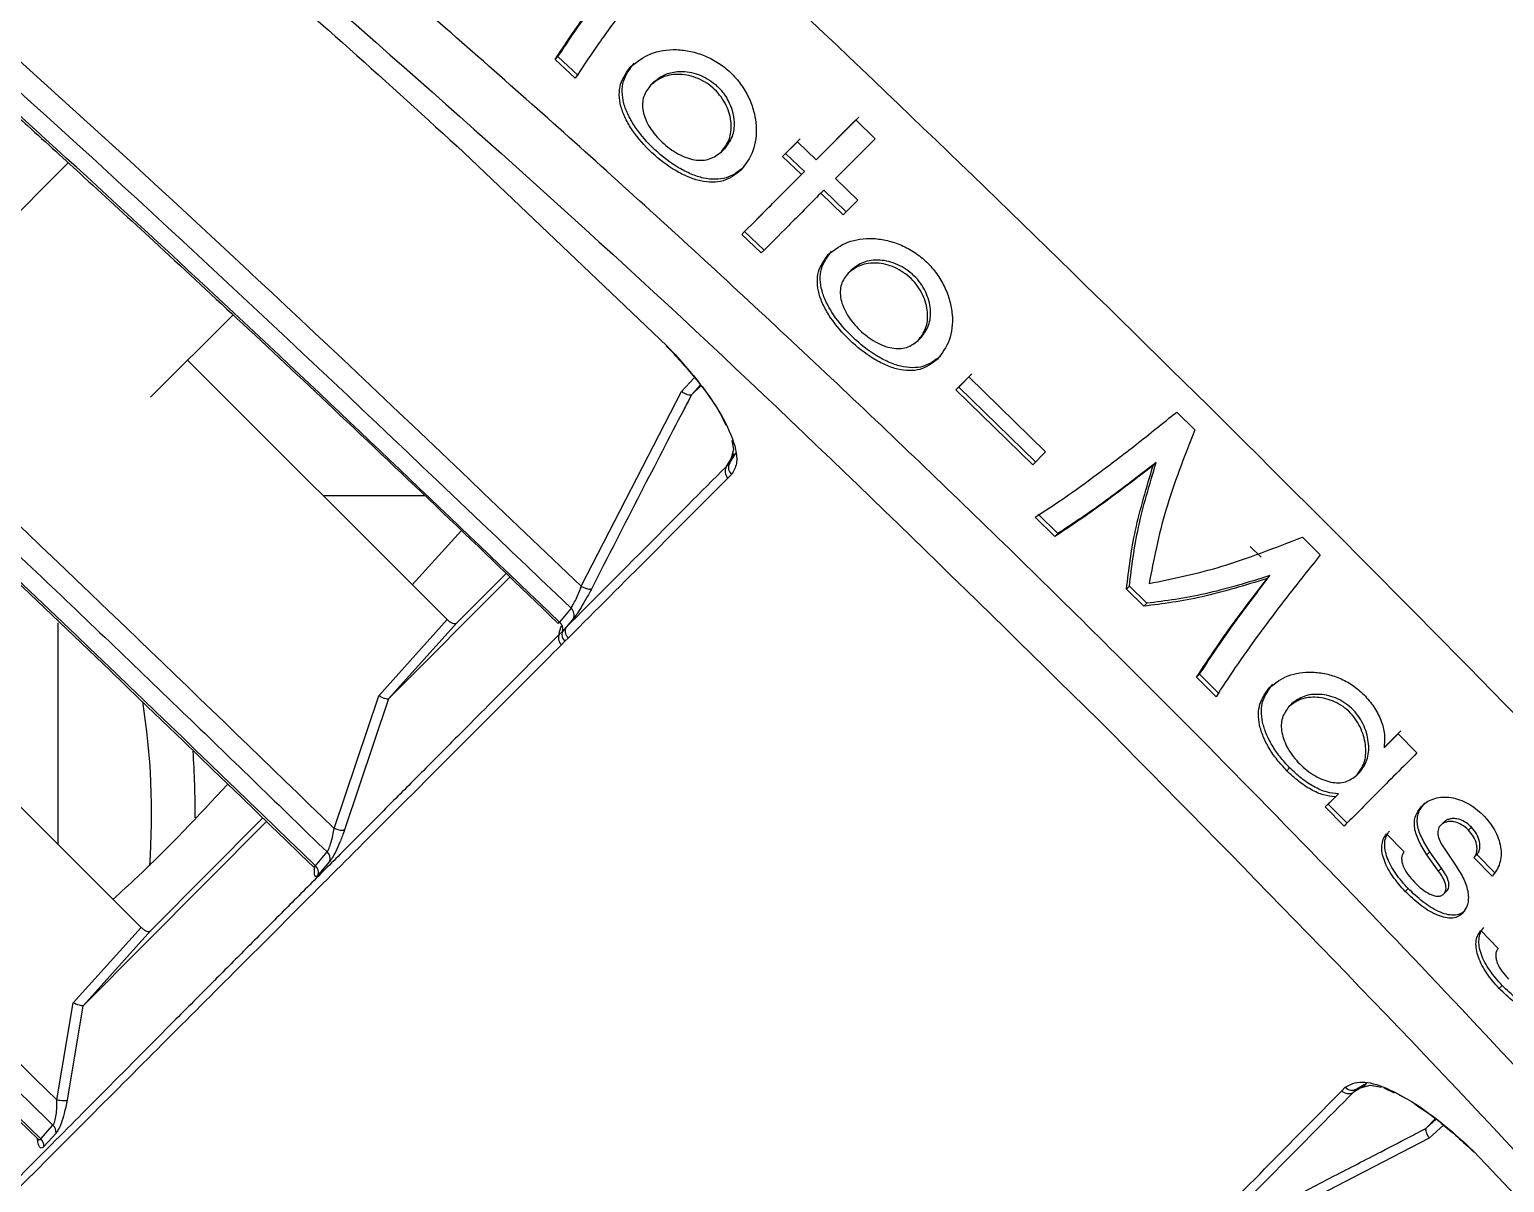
# Model space of a CAD drawing. Extents: x 525 to 613, y 487 to 635.
# Drawn here: x 595.825 to 598.949, y 577.407 to 579.849 of the extents above; entities that cross this region are included whole.
import ezdxf

# ---------------------------------------------------------------- set-up
doc = ezdxf.new("R2010")
doc.units = 0
doc.header["$MEASUREMENT"] = 0
doc.layers.add('1', color=4, linetype='Continuous')
doc.layers.add('STD TEST', color=3, linetype='Continuous')

# ---------------------------------------------------------------- blocks, each defined once
blk = doc.blocks.new('2023 VANGUARD')
at = {"layer": '1', "color": 3, "linetype": 'Continuous', "lineweight": 25}
for p, q in [((27.978, -12.9059), (27.9842, -12.8997)), ((28.027, -12.9394), (27.9842, -12.8997)), ((28.0208, -12.9456), (27.978, -12.9059)), ((28.1811, -12.9596), (28.1873, -12.9534)), ((28.5309, -13.1183), (28.6151, -13.0338)), ((28.5371, -13.1121), (28.6213, -13.0276)), ((28.6151, -13.0338), (28.6559, -13.0737)), ((28.4601, -13.1114), (28.4913, -13.0801)), ((28.4663, -13.1052), (28.4975, -13.0739)), ((28.4913, -13.0801), (28.5309, -13.1183)), ((28.6559, -13.0737), (28.5719, -13.1579)), ((27.7705, -13.0894), (28.2145, -13.5122)), ((28.3304, -13.1011), (28.3366, -13.0949)), ((28.4601, -13.1114), (28.4663, -13.1052)), ((28.4998, -13.1495), (28.4601, -13.1114)), ((28.506, -13.1433), (28.4663, -13.1052)), ((28.5309, -13.1183), (28.5371, -13.1121)), ((26.7334, -13.3392), (26.947, -13.1244)), ((28.4998, -13.1495), (28.506, -13.1433)), ((28.5719, -13.1579), (28.6195, -13.2039)), ((28.5408, -13.189), (28.5471, -13.1828)), ((28.5885, -13.235), (28.5408, -13.189)), ((28.5947, -13.2287), (28.5471, -13.1828)), ((28.6195, -13.2039), (28.5885, -13.235)), ((28.3734, -13.2764), (28.3796, -13.2702)), ((28.4148, -13.3156), (28.3734, -13.2764)), ((28.421, -13.3094), (28.3796, -13.2702)), ((28.5991, -13.3581), (28.6053, -13.3519)), ((27.2961, -13.4464), (27.1213, -13.6212)), ((28.7471, -13.5009), (28.7533, -13.4947)), ((28.2135, -13.5123), (28.2232, -13.5219)), ((28.2145, -13.5122), (28.2243, -13.5219)), ((28.747, -13.501), (28.7471, -13.5009)), ((27.1995, -13.543), (27.7494, -14.0922)), ((28.2731, -13.5793), (28.2462, -13.6093)), ((28.827, -13.6057), (28.8546, -13.578)), ((28.8332, -13.5995), (28.8608, -13.5718)), ((28.8546, -13.578), (29.0171, -13.7369)), ((28.0336, -14.0217), (28.2462, -13.6093)), ((28.267, -13.6161), (28.2862, -13.5948)), ((28.2872, -13.596), (28.267, -13.6161)), ((28.827, -13.6057), (28.8332, -13.5995)), ((28.9896, -13.7645), (28.827, -13.6057)), ((28.9958, -13.7583), (28.8332, -13.5995)), ((29.2946, -13.6527), (29.3328, -13.6905)), ((28.3526, -13.7127), (28.3557, -13.732)), ((28.3409, -13.7678), (28.3571, -13.7408)), ((28.3557, -13.732), (28.3481, -13.7604)), ((28.3481, -13.7604), (28.3608, -13.7393)), ((29.0171, -13.7369), (28.9896, -13.7645)), ((28.3481, -13.7604), (28.3409, -13.7678)), ((29.2449, -13.7656), (29.2512, -13.7594)), ((28.3517, -13.7847), (28.3444, -13.792)), ((27.4862, -13.8293), (27.7022, -13.8293)), ((29.0428, -13.91), (29.0012, -13.8691)), ((29.0366, -13.9162), (28.995, -13.8753)), ((27.7797, -13.9034), (27.6753, -14.0182)), ((29.0366, -13.9162), (29.0428, -13.91)), ((29.5608, -13.9173), (29.5988, -13.9552)), ((29.45, -13.937), (29.4735, -13.9599)), ((27.7698, -14.0993), (27.8743, -13.9942)), ((27.8825, -14.0021), (27.6256, -14.26)), ((29.1883, -14.0275), (29.1945, -14.0213)), ((29.2312, -14.0577), (29.1945, -14.0213)), ((29.486, -14.0052), (29.4922, -13.999)), ((29.225, -14.0639), (29.1883, -14.0275)), ((28.0119, -14.068), (27.9876, -14.0973)), ((29.225, -14.0639), (29.2312, -14.0577)), ((26.926, -14.5692), (26.926, -14.0993)), ((27.7494, -14.0922), (27.6046, -14.2535)), ((27.6256, -14.26), (27.7698, -14.0993)), ((27.9935, -14.1173), (27.9872, -14.123)), ((28.0018, -14.1082), (27.9935, -14.1173)), ((28.0171, -14.09), (28.0018, -14.1082)), ((27.9987, -14.1381), (27.9916, -14.1456)), ((28.0062, -14.1309), (27.9987, -14.1381)), ((26.5494, -14.1931), (27.1012, -14.7441)), ((29.3369, -14.2143), (29.3431, -14.2081)), ((29.3843, -14.2493), (29.3431, -14.2081)), ((29.378, -14.2556), (29.3369, -14.2143)), ((27.5101, -14.5344), (27.6046, -14.2535)), ((27.6256, -14.26), (27.5323, -14.5373)), ((29.5387, -14.2701), (29.5325, -14.2764)), ((29.7337, -14.364), (29.7634, -14.3341)), ((29.7399, -14.3577), (29.7696, -14.3279)), ((29.7634, -14.3341), (29.8035, -14.3746)), ((29.7337, -14.364), (29.7399, -14.3577)), ((29.5276, -14.4122), (29.5338, -14.406)), ((29.6762, -14.4216), (29.6824, -14.4154)), ((29.6762, -14.4217), (29.6762, -14.4216)), ((29.6153, -14.4828), (29.637, -14.461)), ((29.6308, -14.4673), (29.637, -14.461)), ((29.6091, -14.489), (29.6308, -14.4673)), ((29.6091, -14.489), (29.6153, -14.4828)), ((29.6491, -14.5296), (29.6091, -14.489)), ((29.6553, -14.5234), (29.6153, -14.4828)), ((27.3664, -14.5204), (26.9792, -14.9095)), ((27.1217, -14.7511), (27.3586, -14.5129)), ((29.8533, -14.5281), (29.8595, -14.5219)), ((29.739, -14.5463), (29.7762, -14.5842)), ((29.9127, -14.5381), (29.9189, -14.5319)), ((27.4705, -14.6137), (27.4952, -14.5844)), ((29.8247, -14.5902), (29.8309, -14.584)), ((29.8555, -14.6187), (29.8309, -14.584)), ((29.8608, -14.5763), (29.8866, -14.6145)), ((27.5013, -14.6037), (27.4766, -14.6329)), ((29.8493, -14.625), (29.8247, -14.5902)), ((29.8493, -14.625), (29.8555, -14.6187)), ((29.9241, -14.5963), (29.9303, -14.5901)), ((29.9626, -14.6356), (29.9241, -14.5963)), ((29.9688, -14.6294), (29.9303, -14.5901)), ((29.7786, -14.6681), (29.7848, -14.6619)), ((29.86, -14.6736), (29.8663, -14.6674)), ((29.86, -14.6736), (29.86, -14.6736)), ((27.1012, -14.7441), (26.9574, -14.9039)), ((26.9792, -14.9095), (27.1217, -14.7511)), ((29.9387, -14.7507), (29.9756, -14.7888)), ((29.9774, -14.8734), (29.9836, -14.8671)), ((26.9227, -15.1093), (26.9574, -14.9039)), ((26.9783, -14.9101), (26.9446, -15.1101)), ((26.9792, -14.9095), (26.9783, -14.9101)), ((29.6443, -15.0901), (29.6516, -15.0828)), ((29.6958, -15.0773), (29.6685, -15.0937)), ((29.6758, -15.0863), (29.6685, -15.0937)), ((29.6758, -15.0863), (29.6964, -15.074)), ((29.6758, -15.0863), (29.7042, -15.0786)), ((29.7042, -15.0786), (29.7284, -15.0823)), ((29.7335, -15.0837), (29.7555, -15.0944)), ((29.8227, -15.1697), (29.843, -15.1493)), ((29.8444, -15.1503), (29.8227, -15.1697)), ((26.8888, -15.1922), (26.9147, -15.1634)), ((26.9212, -15.1798), (26.8953, -15.2086)), ((29.8607, -15.1627), (29.8296, -15.1906)), ((29.8296, -15.1906), (29.4172, -15.4035)), ((29.9128, -15.2092), (29.9236, -15.2201)), ((29.9129, -15.2083), (29.9237, -15.2191)), ((29.9237, -15.2191), (30.347, -15.6624))]:
    blk.add_line(p, q, dxfattribs=at)
at = {"layer": '1', "color": 3, "linetype": 'Continuous', "lineweight": 25, "flags": 128}
blk.add_lwpolyline([(27.7705, -13.0894), (27.77, -13.0898), (27.7698, -13.0899), (27.7699, -13.0897), (27.7701, -13.0894)], dxfattribs=at)
at = {"layer": '1', "color": 3, "linetype": 'Continuous', "lineweight": 25}
for centre, radius, start, end in [((28.3577, -13.7777), 0.0195, 149.464, 227.1994), ((28.3649, -13.7703), 0.0195, 149.4463, 227.2252), ((27.9995, -14.0826), 0.0191, 337.1212, 49.4276), ((27.9748, -14.1119), 0.0195, 344.0476, 48.9649), ((28.0124, -14.1237), 0.0199, 161.2237, 226.4037), ((28.0049, -14.1312), 0.0196, 155.1027, 227.0378), ((27.4822, -14.5991), 0.0197, 346.4629, 48.4091), ((27.4574, -14.6284), 0.0197, 346.8937, 48.3916), ((29.6659, -15.0695), 0.0195, 222.8616, 300.5891), ((29.6586, -15.0768), 0.0195, 222.8875, 300.5713), ((26.9009, -15.1784), 0.0204, 355.884, 47.2188), ((26.875, -15.2072), 0.0204, 356.1996, 47.1823)]:
    blk.add_arc(centre, radius, start, end, dxfattribs=at)
for centre, major_axis, ratio, start_param, end_param in [((26.8473, -14.5058), (0, 0.6667), 0.414214, 4.549363, 5.080656), ((26.9397, -14.5058), (0, 0.7667), 0.360186, 4.703767, 4.889624)]:
    blk.add_ellipse(centre, major_axis=major_axis, ratio=ratio, start_param=start_param, end_param=end_param, dxfattribs=at)
for points, knots in [([(26.8663, -9.7116), (26.937, -9.7812), (27.0812, -9.923), (27.2872, -10.1253), (27.4722, -10.3069), (27.6216, -10.4534), (27.7474, -10.5767), (27.8647, -10.6918), (27.9896, -10.8141), (28.1434, -10.965), (28.3305, -11.1483), (28.5539, -11.3673), (28.7978, -11.6064), (29.1727, -11.974), (29.664, -12.4562), (30.258, -13.0407), (30.9241, -13.6973), (31.6654, -14.4298), (32.3021, -15.0605), (32.756, -15.5099), (33.0391, -15.7902), (33.347, -16.0949), (33.6662, -16.4106), (33.8829, -16.6245), (33.9883, -16.7285)], [0, 0, 0, 0, 0.029767, 0.060688, 0.086611, 0.107534, 0.123455, 0.139475, 0.15683, 0.175896, 0.204115, 0.235405, 0.26976, 0.306593, 0.392938, 0.476282, 0.556631, 0.673578, 0.789035, 0.825555, 0.865273, 0.90861, 0.955567, 1, 1, 1, 1]), ([(30.4801, -13.1596), (30.0519, -12.7402), (29.3937, -12.0955), (28.1959, -10.9459), (27.4291, -10.2133), (26.8949, -9.7029)], [0, 0, 0, 0, 0.360925, 0.55487, 1, 1, 1, 1]), ([(33.089, -17.8555), (32.8469, -17.5345), (32.3652, -16.8957), (31.5863, -15.9847), (30.7889, -15.0999), (29.9669, -14.2414), (29.1318, -13.4082), (28.2861, -12.5963), (27.4201, -11.8141), (26.5231, -11.0565), (25.896, -10.586), (25.5807, -10.3493)], [0, 0, 0, 0, 0.113392, 0.225638, 0.337341, 0.448782, 0.560233, 0.669481, 0.778832, 0.888788, 1, 1, 1, 1]), ([(32.6165, -18.3278), (32.528, -18.1961), (32.3492, -17.9299), (32.0677, -17.5326), (31.7728, -17.1325), (31.4636, -16.7304), (31.1491, -16.3383), (30.7744, -15.8893), (30.3282, -15.3796), (29.7887, -14.7964), (29.285, -14.2806), (28.8367, -13.84), (28.4614, -13.4835), (28.0918, -13.1442), (27.7284, -12.8222), (27.3605, -12.5075), (26.9058, -12.1331), (26.3605, -11.7073), (25.7337, -11.2469), (25.3112, -10.9616), (25.103, -10.821)], [0, 0, 0, 0, 0.0447089, 0.0903487, 0.1369096, 0.1843794, 0.2327447, 0.2779544, 0.3484175, 0.4226792, 0.500679, 0.5505248, 0.5989031, 0.6457948, 0.691185, 0.7350623, 0.7815627, 0.8564232, 0.9292521, 1, 1, 1, 1]), ([(27.9876, -14.0973), (27.762, -13.8814), (27.3107, -13.4497), (26.6197, -12.8172), (26.1485, -12.4079), (25.9128, -12.2033)], [0, 0, 0, 0, 0.333307, 0.666645, 1, 1, 1, 1]), ([(25.9553, -12.19), (26.3049, -12.4953), (27.0043, -13.1058), (27.676, -13.7473), (28.0119, -14.068)], [0, 0, 0, 0, 0.500027, 1, 1, 1, 1]), ([(25.9244, -12.2187), (25.9825, -12.2686), (26.101, -12.3704), (26.2716, -12.5193), (26.4296, -12.6586), (26.5656, -12.7796), (26.6797, -12.8819), (26.7757, -12.9685), (26.8736, -13.0573), (26.99, -13.1635), (27.138, -13.2995), (27.314, -13.4628), (27.5178, -13.654), (27.7443, -13.8687), (27.902, -14.0206), (27.9831, -14.0988)], [0, 0, 0, 0, 0.082324, 0.168171, 0.24373, 0.309001, 0.363984, 0.408679, 0.448132, 0.506134, 0.578198, 0.664321, 0.764503, 0.878744, 1, 1, 1, 1]), ([(28.0336, -14.0217), (27.7171, -13.7193), (27.084, -13.1145), (26.4267, -12.5368), (26.098, -12.2479)], [0, 0, 0, 0, 0.49994, 1, 1, 1, 1]), ([(27.0077, -12.4294), (27.0992, -12.5045), (27.2746, -12.6486), (27.5289, -12.8691), (27.69, -13.0159), (27.7705, -13.0894)], [0, 0, 0, 0, 0.352414, 0.676106, 1, 1, 1, 1]), ([(27.2713, -12.582), (27.5892, -12.8603), (28.2249, -13.4168), (28.8277, -14.0088), (29.1292, -14.3048)], [0, 0, 0, 0, 0.4999894, 1, 1, 1, 1]), ([(28.255, -12.6318), (28.2305, -12.662), (28.1816, -12.7224), (28.1179, -12.8058), (28.0624, -12.8822), (28.0347, -12.9244), (28.0208, -12.9456)], [0, 0, 0, 0, 0.250827, 0.500686, 0.749471, 1, 1, 1, 1]), ([(27.9842, -12.8997), (28.0053, -12.8681), (28.0474, -12.8048), (28.1111, -12.7223), (28.143, -12.681)], [0, 0, 0, 0, 0.499174, 1, 1, 1, 1]), ([(27.978, -12.9059), (27.999, -12.8743), (28.0412, -12.811), (28.1049, -12.7285), (28.1368, -12.6872)], [0, 0, 0, 0, 0.499174, 1, 1, 1, 1]), ([(25.6814, -12.8829), (25.8253, -13.013), (26.1027, -13.2639), (26.4984, -13.6311), (26.8603, -13.9724), (27.1891, -14.287), (27.3966, -14.4886), (27.4952, -14.5844)], [0, 0, 0, 0, 0.234114, 0.451177, 0.651175, 0.834112, 1, 1, 1, 1]), ([(28.1392, -12.92), (28.1519, -12.9101), (28.1774, -12.8903), (28.2252, -12.8828), (28.2654, -12.8877), (28.2957, -12.8973), (28.3245, -12.9124), (28.3504, -12.9326), (28.372, -12.9575), (28.3886, -12.9854), (28.3997, -13.0151), (28.4064, -13.0548), (28.4006, -13.1025), (28.3813, -13.1278), (28.3717, -13.1404)], [0, 0, 0, 0, 0.124959, 0.249241, 0.312046, 0.374669, 0.437088, 0.499411, 0.561768, 0.624251, 0.686966, 0.749972, 0.874714, 1, 1, 1, 1]), ([(27.4705, -14.6137), (27.1709, -14.3239), (26.5716, -13.7443), (25.9551, -13.1834), (25.6468, -12.9029)], [0, 0, 0, 0, 0.499975, 1, 1, 1, 1]), ([(25.668, -12.9283), (25.9385, -13.1741), (26.5478, -13.7276), (27.1397, -14.3), (27.4687, -14.6182)], [0, 0, 0, 0, 0.444049, 1, 1, 1, 1]), ([(28.3717, -13.1404), (28.3599, -13.1494), (28.3423, -13.1628), (28.3114, -13.1667), (28.2865, -13.1641), (28.2601, -13.1554), (28.2246, -13.1374), (28.1817, -13.1047), (28.1464, -13.0644), (28.1264, -13.0305), (28.1166, -13.0049), (28.1132, -12.9804), (28.1166, -12.9498), (28.1301, -12.9319), (28.1392, -12.92)], [0, 0, 0, 0, 0.12515, 0.187398, 0.249723, 0.312277, 0.374881, 0.499698, 0.624308, 0.686785, 0.749416, 0.811971, 0.874454, 1, 1, 1, 1]), ([(28.3779, -13.1342), (28.3661, -13.1432), (28.3485, -13.1566), (28.3176, -13.1605), (28.2927, -13.1579), (28.2663, -13.1492), (28.2308, -13.1311), (28.188, -13.0985), (28.1526, -13.0581), (28.1327, -13.0243), (28.1228, -12.9987), (28.1194, -12.9742), (28.1228, -12.9436), (28.1364, -12.9257), (28.1454, -12.9138)], [0, 0, 0, 0, 0.1251504, 0.1873981, 0.2497234, 0.3122767, 0.3748808, 0.499698, 0.6243076, 0.6867853, 0.7494163, 0.8119706, 0.8744539, 1, 1, 1, 1]), ([(28.1873, -12.9534), (28.1954, -12.947), (28.2048, -12.9395), (28.2259, -12.9324), (28.2438, -12.9299), (28.2673, -12.9329), (28.2867, -12.9391), (28.3053, -12.9489), (28.3168, -12.9579), (28.3237, -12.9645), (28.3331, -12.9741), (28.3449, -12.9912), (28.3547, -13.0157), (28.3587, -13.0417), (28.3545, -13.0715), (28.3428, -13.0868), (28.3366, -13.0949)], [0, 0, 0, 0, 0.124275, 0.145267, 0.248901, 0.311563, 0.374074, 0.436855, 0.499406, 0.501771, 0.52099, 0.617745, 0.683258, 0.764543, 0.874669, 1, 1, 1, 1]), ([(27.5101, -14.5344), (27.234, -14.2672), (26.6818, -13.7329), (26.1151, -13.2142), (25.8317, -12.9548)], [0, 0, 0, 0, 0.499948, 1, 1, 1, 1]), ([(28.1811, -12.9596), (28.1751, -12.9674), (28.1661, -12.979), (28.1628, -12.9991), (28.164, -13.0154), (28.1694, -13.0325), (28.1783, -13.0497), (28.1903, -13.0662), (28.2047, -13.0815), (28.2209, -13.0949), (28.2382, -13.1059), (28.2561, -13.114), (28.2795, -13.1203), (28.3071, -13.119), (28.3226, -13.1071), (28.3304, -13.1011)], [0, 0, 0, 0, 0.124936, 0.187071, 0.249503, 0.312225, 0.374781, 0.437294, 0.499737, 0.562165, 0.62465, 0.687242, 0.750123, 0.874681, 1, 1, 1, 1]), ([(28.3304, -13.1011), (28.3366, -13.093), (28.349, -13.0769), (28.3525, -13.0469), (28.3482, -13.0218), (28.341, -13.0028), (28.3303, -12.9849), (28.3164, -12.9687), (28.2996, -12.9555), (28.2811, -12.9456), (28.2616, -12.9393), (28.236, -12.9359), (28.2056, -12.9405), (28.1893, -12.9532), (28.1811, -12.9596)], [0, 0, 0, 0, 0.124875, 0.249119, 0.311989, 0.374595, 0.436946, 0.499214, 0.561521, 0.624034, 0.686862, 0.749857, 0.874606, 1, 1, 1, 1]), ([(28.3734, -13.2764), (28.3916, -13.2581), (28.4279, -13.2216), (28.4758, -13.1735), (28.4998, -13.1495)], [0, 0, 0, 0, 0.499928, 1, 1, 1, 1]), ([(28.3796, -13.2702), (28.3978, -13.2519), (28.4342, -13.2154), (28.482, -13.1673), (28.506, -13.1433)], [0, 0, 0, 0, 0.499928, 1, 1, 1, 1]), ([(28.5408, -13.189), (28.517, -13.2129), (28.4693, -13.2609), (28.433, -13.2973), (28.4148, -13.3156)], [0, 0, 0, 0, 0.4982845, 1, 1, 1, 1]), ([(28.5575, -13.3181), (28.57, -13.3085), (28.5949, -13.2894), (28.6422, -13.2827), (28.6819, -13.2884), (28.7118, -13.2985), (28.7402, -13.3139), (28.7659, -13.3343), (28.7872, -13.3592), (28.8036, -13.3871), (28.8148, -13.4166), (28.8217, -13.456), (28.8163, -13.5033), (28.7974, -13.5281), (28.788, -13.5406)], [0, 0, 0, 0, 0.125007, 0.249245, 0.311997, 0.374621, 0.437086, 0.499444, 0.561819, 0.624321, 0.687034, 0.750014, 0.874728, 1, 1, 1, 1]), ([(28.788, -13.5406), (28.7764, -13.5493), (28.7591, -13.5624), (28.7287, -13.5658), (28.7041, -13.5627), (28.6781, -13.5536), (28.6432, -13.535), (28.601, -13.5018), (28.566, -13.4612), (28.5461, -13.4274), (28.5362, -13.4019), (28.5326, -13.3776), (28.5356, -13.3473), (28.5487, -13.3298), (28.5575, -13.3181)], [0, 0, 0, 0, 0.125162, 0.187418, 0.249725, 0.31225, 0.374848, 0.499701, 0.624301, 0.686777, 0.749444, 0.812037, 0.874515, 1, 1, 1, 1]), ([(28.7942, -13.5344), (28.7826, -13.5431), (28.7653, -13.5562), (28.7349, -13.5595), (28.7103, -13.5565), (28.6843, -13.5474), (28.6494, -13.5288), (28.6072, -13.4956), (28.5722, -13.455), (28.5524, -13.4211), (28.5424, -13.3957), (28.5388, -13.3713), (28.5418, -13.3411), (28.555, -13.3236), (28.5637, -13.3119)], [0, 0, 0, 0, 0.125162, 0.187418, 0.249725, 0.31225, 0.374848, 0.499701, 0.624301, 0.686777, 0.749444, 0.812037, 0.874515, 1, 1, 1, 1]), ([(28.7471, -13.5009), (28.7532, -13.493), (28.7653, -13.4771), (28.7685, -13.4474), (28.764, -13.4224), (28.7568, -13.4036), (28.7462, -13.3856), (28.7325, -13.3695), (28.7159, -13.3561), (28.6976, -13.346), (28.6784, -13.3393), (28.6531, -13.3355), (28.6231, -13.3395), (28.6071, -13.3519), (28.5991, -13.3581)], [0, 0, 0, 0, 0.124907, 0.249151, 0.311991, 0.374602, 0.436982, 0.499268, 0.561581, 0.624083, 0.686883, 0.749881, 0.874629, 1, 1, 1, 1]), ([(28.7533, -13.4947), (28.7594, -13.4867), (28.7715, -13.4708), (28.7747, -13.4412), (28.7702, -13.4162), (28.7631, -13.3974), (28.7525, -13.3794), (28.7387, -13.3632), (28.7221, -13.3499), (28.7038, -13.3398), (28.6846, -13.3331), (28.6593, -13.3293), (28.6293, -13.3333), (28.6133, -13.3457), (28.6053, -13.3519)], [0, 0, 0, 0, 0.124907, 0.249151, 0.311991, 0.374602, 0.436982, 0.499268, 0.561581, 0.624083, 0.686883, 0.749881, 0.874629, 1, 1, 1, 1]), ([(28.5991, -13.3581), (28.5932, -13.3657), (28.5845, -13.3771), (28.5815, -13.397), (28.5829, -13.4132), (28.5883, -13.4302), (28.5972, -13.4473), (28.609, -13.4639), (28.6233, -13.4793), (28.6393, -13.4928), (28.6563, -13.5041), (28.6739, -13.5125), (28.697, -13.5191), (28.7242, -13.5184), (28.7394, -13.5068), (28.7471, -13.5009)], [0, 0, 0, 0, 0.124952, 0.187105, 0.249536, 0.312248, 0.374811, 0.437331, 0.499774, 0.562208, 0.624703, 0.687287, 0.750136, 0.874667, 1, 1, 1, 1]), ([(28.2145, -13.5122), (28.214, -13.5125), (28.2133, -13.5129), (28.2136, -13.5124), (28.2137, -13.5122)], [0, 0, 0, 0, 0.656513, 1, 1, 1, 1]), ([(28.2209, -13.5195), (28.2417, -13.5426), (28.2833, -13.5885), (28.3235, -13.6449), (28.3354, -13.6712), (28.3396, -13.6804)], [0, 0, 0, 0, 0.395761, 0.787952, 1, 1, 1, 1]), ([(28.2233, -13.5217), (28.2232, -13.5218), (28.223, -13.5225), (28.2237, -13.5222), (28.2243, -13.5219)], [0, 0, 0, 0, 0.233143, 1, 1, 1, 1]), ([(28.2243, -13.5219), (28.2475, -13.548), (28.2919, -13.5979), (28.3396, -13.6718), (28.3614, -13.7261), (28.3645, -13.7645), (28.3561, -13.7777), (28.3517, -13.7847)], [0, 0, 0, 0, 0.23039, 0.441247, 0.685504, 0.832404, 1, 1, 1, 1]), ([(28.267, -13.6161), (28.2664, -13.6174), (28.2609, -13.6279), (28.2248, -13.6972), (28.1547, -13.8325), (28.0901, -13.9589), (28.0556, -14.0264)], [0, 0, 0, 0, 0.009299, 0.077021, 0.507617, 1, 1, 1, 1]), ([(28.267, -13.6161), (28.2666, -13.6164), (28.2657, -13.617), (28.263, -13.6171), (28.2588, -13.6163), (28.2538, -13.6141), (28.2495, -13.6117), (28.2473, -13.6101), (28.2462, -13.6093)], [0, 0, 0, 0, 0.13988, 0.272438, 0.507787, 0.73836, 0.866271, 1, 1, 1, 1]), ([(25.3643, -13.6798), (25.5073, -13.8134), (25.7849, -14.0729), (26.1852, -14.4548), (26.5593, -14.8156), (26.7989, -15.0501), (26.9147, -15.1634)], [0, 0, 0, 0, 0.273503, 0.531333, 0.773495, 1, 1, 1, 1]), ([(28.995, -13.8753), (29.015, -13.8623), (29.0549, -13.8363), (29.1277, -13.7836), (29.2074, -13.723), (29.2656, -13.6761), (29.2946, -13.6527)], [0, 0, 0, 0, 0.250228, 0.500411, 0.750313, 1, 1, 1, 1]), ([(26.8888, -15.1922), (26.6332, -14.9426), (26.122, -14.4434), (25.601, -13.9545), (25.3405, -13.71)], [0, 0, 0, 0, 0.499983, 1, 1, 1, 1]), ([(29.3328, -13.6905), (29.3104, -13.7482), (29.2654, -13.864), (29.2459, -13.965), (29.2361, -14.0157)], [0, 0, 0, 0, 0.498875, 1, 1, 1, 1]), ([(25.3645, -13.7388), (25.591, -13.9511), (26.103, -14.4312), (26.6052, -14.9215), (26.8853, -15.195)], [0, 0, 0, 0, 0.442311, 1, 1, 1, 1]), ([(26.9227, -15.1093), (26.6875, -14.8797), (26.2171, -14.4203), (25.7387, -13.9694), (25.4995, -13.744)], [0, 0, 0, 0, 0.499964, 1, 1, 1, 1]), ([(28.3409, -13.7678), (28.2866, -13.8223), (28.1784, -13.9311), (28.0606, -14.0493), (28.0018, -14.1082)], [0, 0, 0, 0, 0.501212, 1, 1, 1, 1]), ([(29.2449, -13.7656), (29.2054, -13.796), (29.1262, -13.8569), (29.0665, -13.8964), (29.0366, -13.9162)], [0, 0, 0, 0, 0.49944, 1, 1, 1, 1]), ([(29.2512, -13.7594), (29.2116, -13.7898), (29.1325, -13.8507), (29.0727, -13.8902), (29.0428, -13.91)], [0, 0, 0, 0, 0.49944, 1, 1, 1, 1]), ([(29.1883, -14.0275), (29.1931, -13.9869), (29.2028, -13.9061), (29.2309, -13.8123), (29.2449, -13.7656)], [0, 0, 0, 0, 0.501545, 1, 1, 1, 1]), ([(29.1945, -14.0213), (29.1994, -13.9807), (29.2091, -13.8999), (29.2372, -13.8061), (29.2512, -13.7594)], [0, 0, 0, 0, 0.501545, 1, 1, 1, 1]), ([(28.3444, -13.792), (28.2904, -13.8462), (28.1825, -13.9545), (28.065, -14.0721), (28.0062, -14.1309)], [0, 0, 0, 0, 0.500016, 1, 1, 1, 1]), ([(29.2361, -14.0157), (29.2864, -14.0056), (29.3873, -13.9854), (29.5028, -13.94), (29.5608, -13.9173)], [0, 0, 0, 0, 0.498096, 1, 1, 1, 1]), ([(29.5988, -13.9552), (29.5754, -13.9844), (29.5287, -14.0428), (29.4685, -14.1228), (29.4165, -14.1955), (29.3909, -14.2356), (29.378, -14.2556)], [0, 0, 0, 0, 0.250758, 0.500634, 0.750297, 1, 1, 1, 1]), ([(28.0119, -14.068), (28.0126, -14.067), (28.014, -14.0649), (28.0176, -14.0588), (28.0225, -14.049), (28.0287, -14.0353), (28.032, -14.0262), (28.0336, -14.0217)], [0, 0, 0, 0, 0.119735, 0.242602, 0.495149, 0.750283, 1, 1, 1, 1]), ([(28.0336, -14.0217), (28.0348, -14.0223), (28.0373, -14.0236), (28.0419, -14.0256), (28.0473, -14.0272), (28.0517, -14.0277), (28.0543, -14.0273), (28.0552, -14.0267), (28.0556, -14.0264)], [0, 0, 0, 0, 0.1368282, 0.2671379, 0.5000001, 0.7328622, 0.8631718, 1, 1, 1, 1]), ([(29.486, -14.0052), (29.4392, -14.0196), (29.3457, -14.0483), (29.2652, -14.0587), (29.225, -14.0639)], [0, 0, 0, 0, 0.501235, 1, 1, 1, 1]), ([(29.4922, -13.999), (29.4454, -14.0134), (29.3519, -14.0421), (29.2714, -14.0525), (29.2312, -14.0577)], [0, 0, 0, 0, 0.501235, 1, 1, 1, 1]), ([(29.3369, -14.2143), (29.3563, -14.1844), (29.3953, -14.1244), (29.4558, -14.045), (29.486, -14.0052)], [0, 0, 0, 0, 0.499151, 1, 1, 1, 1]), ([(29.3431, -14.2081), (29.3626, -14.1781), (29.4016, -14.1182), (29.462, -14.0388), (29.4922, -13.999)], [0, 0, 0, 0, 0.499151, 1, 1, 1, 1]), ([(28.0442, -14.0475), (28.0405, -14.054), (28.0331, -14.0667), (28.0234, -14.0817), (28.019, -14.0875), (28.0171, -14.09)], [0, 0, 0, 0, 0.368496, 0.72258, 1, 1, 1, 1]), ([(28.0556, -14.0264), (28.0538, -14.0298), (28.0502, -14.0368), (28.0462, -14.0439), (28.0442, -14.0475)], [0, 0, 0, 0, 0.496588, 1, 1, 1, 1]), ([(27.7494, -14.0922), (27.7513, -14.0939), (27.7551, -14.0973), (27.7612, -14.1002), (27.7666, -14.1013), (27.7688, -14.0999), (27.7698, -14.0993)], [0, 0, 0, 0, 0.248062, 0.497349, 0.746644, 1, 1, 1, 1]), ([(27.9836, -14.0984), (27.9838, -14.0991), (27.9841, -14.1004), (27.9857, -14.0995), (27.987, -14.098), (27.9876, -14.0973)], [0, 0, 0, 0, 0.403006, 0.704607, 1, 1, 1, 1]), ([(27.9872, -14.123), (27.987, -14.1222), (27.9867, -14.1205), (27.9885, -14.1143), (27.9903, -14.1092), (27.9916, -14.106), (27.9917, -14.1058)], [0, 0, 0, 0, 0.338407, 0.69164, 0.979428, 1, 1, 1, 1]), ([(28.0062, -14.1309), (28.0049, -14.1294), (28.0021, -14.1262), (28, -14.1201), (27.9997, -14.1138), (28.0011, -14.1101), (28.0018, -14.1082)], [0, 0, 0, 0, 0.243433, 0.5, 0.756567, 1, 1, 1, 1]), ([(27.9872, -14.123), (27.9722, -14.138), (27.9409, -14.1694), (27.8908, -14.2197), (27.8353, -14.2754), (27.7743, -14.3367), (27.7075, -14.4038), (27.6311, -14.4805), (27.5522, -14.5598), (27.4726, -14.6397), (27.3981, -14.7145), (27.3248, -14.7882), (27.2628, -14.8505), (27.2117, -14.9019), (27.1688, -14.9451), (27.123, -14.9911), (27.0744, -15.04), (27.0229, -15.0918), (26.9443, -15.171), (26.8392, -15.2768), (26.6991, -15.4178), (26.5476, -15.5701), (26.3836, -15.735), (26.2169, -15.9025), (26.0853, -16.0348), (25.9901, -16.1305), (25.9304, -16.1905), (25.8685, -16.2528), (25.8042, -16.3175), (25.7376, -16.3845), (25.6826, -16.4398), (25.6401, -16.4825), (25.6041, -16.5188), (25.5559, -16.5672), (25.4903, -16.6332), (25.4089, -16.7151), (25.3114, -16.8132), (25.24, -16.8851), (25.2017, -16.9236)], [0, 0, 0, 0, 0.020725, 0.043459, 0.068203, 0.094956, 0.123719, 0.154491, 0.191833, 0.221797, 0.251605, 0.281257, 0.308509, 0.323986, 0.340419, 0.35781, 0.376156, 0.395459, 0.415718, 0.463883, 0.511317, 0.567458, 0.624789, 0.681766, 0.736941, 0.755717, 0.775071, 0.795005, 0.815518, 0.83661, 0.858281, 0.867298, 0.876345, 0.891857, 0.911979, 0.93671, 0.96605, 1, 1, 1, 1]), ([(27.9916, -14.1456), (27.8997, -14.2376), (27.7159, -14.4216), (27.4105, -14.7271), (27.0871, -15.0506), (26.7473, -15.3917), (26.3914, -15.7487), (26.0175, -16.1252), (25.6263, -16.5202), (25.3474, -16.8019), (25.208, -16.9428)], [0, 0, 0, 0, 0.1249883, 0.249985, 0.3749888, 0.4999978, 0.6250049, 0.7500086, 0.8750078, 1, 1, 1, 1]), ([(29.4918, -14.2356), (29.5037, -14.2264), (29.5276, -14.208), (29.5727, -14.2015), (29.6108, -14.2062), (29.6397, -14.2155), (29.6676, -14.2302), (29.6834, -14.2443), (29.6914, -14.2514)], [0, 0, 0, 0, 0.249959, 0.499086, 0.624856, 0.749853, 0.874475, 1, 1, 1, 1]), ([(29.5276, -14.4122), (29.5206, -14.4046), (29.5066, -14.3894), (29.4898, -14.3647), (29.4771, -14.3397), (29.4669, -14.3072), (29.4669, -14.2688), (29.4834, -14.2467), (29.4918, -14.2356)], [0, 0, 0, 0, 0.1257419, 0.2508992, 0.3759258, 0.50078, 0.7491162, 1, 1, 1, 1]), ([(29.5338, -14.406), (29.5268, -14.3984), (29.5128, -14.3832), (29.4961, -14.3585), (29.4834, -14.3335), (29.4731, -14.301), (29.4731, -14.2626), (29.4897, -14.2405), (29.498, -14.2293)], [0, 0, 0, 0, 0.125742, 0.250899, 0.375926, 0.50078, 0.749116, 1, 1, 1, 1]), ([(27.6256, -14.26), (27.6247, -14.2603), (27.623, -14.2609), (27.6177, -14.2598), (27.6113, -14.2573), (27.6069, -14.2548), (27.6046, -14.2535)], [0, 0, 0, 0, 0.2517195, 0.5005728, 0.7388202, 1, 1, 1, 1]), ([(29.6762, -14.4216), (29.6821, -14.4136), (29.6938, -14.3976), (29.6968, -14.362), (29.6889, -14.3302), (29.676, -14.3061), (29.6632, -14.2896), (29.6471, -14.2759), (29.6292, -14.2659), (29.6103, -14.2593), (29.5856, -14.2555), (29.5562, -14.2587), (29.5403, -14.2705), (29.5324, -14.2764)], [0, 0, 0, 0, 0.124941, 0.249421, 0.374601, 0.436972, 0.49901, 0.561009, 0.623456, 0.686511, 0.749662, 0.874663, 1, 1, 1, 1]), ([(29.6824, -14.4154), (29.6883, -14.4074), (29.7, -14.3914), (29.703, -14.3558), (29.6951, -14.324), (29.6822, -14.2999), (29.6694, -14.2833), (29.6534, -14.2697), (29.6354, -14.2596), (29.6165, -14.253), (29.5918, -14.2493), (29.5624, -14.2525), (29.5466, -14.2643), (29.5386, -14.2702)], [0, 0, 0, 0, 0.124941, 0.249421, 0.374601, 0.436972, 0.49901, 0.561009, 0.623456, 0.686511, 0.749662, 0.874663, 1, 1, 1, 1]), ([(29.6914, -14.2514), (29.6988, -14.2597), (29.7134, -14.2762), (29.7282, -14.3052), (29.7365, -14.3357), (29.7346, -14.3545), (29.7337, -14.364)], [0, 0, 0, 0, 0.25143, 0.50055, 0.749437, 1, 1, 1, 1]), ([(29.1292, -14.3048), (29.4256, -14.6058), (30.0184, -15.2078), (30.5757, -15.8428), (30.8544, -16.1603)], [0, 0, 0, 0, 0.499996, 1, 1, 1, 1]), ([(29.5324, -14.2764), (29.5268, -14.284), (29.5157, -14.2992), (29.5153, -14.3259), (29.5218, -14.3484), (29.53, -14.3657), (29.5411, -14.3824), (29.5548, -14.3981), (29.5704, -14.4118), (29.587, -14.4231), (29.6042, -14.4316), (29.6266, -14.4385), (29.6535, -14.4385), (29.6686, -14.4272), (29.6762, -14.4216)], [0, 0, 0, 0, 0.125026, 0.249374, 0.312105, 0.374725, 0.437123, 0.499412, 0.561783, 0.624315, 0.687119, 0.750176, 0.874873, 1, 1, 1, 1]), ([(29.8035, -14.3746), (29.7738, -14.4044), (29.7142, -14.4642), (29.6708, -14.5078), (29.6491, -14.5296)], [0, 0, 0, 0, 0.498764, 1, 1, 1, 1]), ([(29.6308, -14.4673), (29.6225, -14.4666), (29.6061, -14.4654), (29.579, -14.453), (29.5522, -14.4354), (29.5358, -14.4199), (29.5276, -14.4122)], [0, 0, 0, 0, 0.249128, 0.497616, 0.748224, 1, 1, 1, 1]), ([(29.637, -14.461), (29.6288, -14.4604), (29.6123, -14.4591), (29.5852, -14.4468), (29.5584, -14.4291), (29.542, -14.4137), (29.5338, -14.406)], [0, 0, 0, 0, 0.249128, 0.497616, 0.748224, 1, 1, 1, 1]), ([(27.284, -14.4415), (27.2223, -14.508), (27.1447, -14.5914), (27.0592, -14.6689), (27.0417, -14.6848)], [0, 0, 0, 0, 0.795555, 1, 1, 1, 1]), ([(29.8247, -14.5902), (29.8188, -14.581), (29.8072, -14.5627), (29.7983, -14.5382), (29.7976, -14.5198), (29.8013, -14.5027), (29.8092, -14.4929), (29.8145, -14.4864)], [0, 0, 0, 0, 0.251798, 0.500101, 0.624373, 0.748713, 1, 1, 1, 1]), ([(29.8309, -14.584), (29.8251, -14.5748), (29.8134, -14.5565), (29.8045, -14.5319), (29.8038, -14.5135), (29.8076, -14.4965), (29.8154, -14.4867), (29.8207, -14.4802)], [0, 0, 0, 0, 0.251798, 0.500101, 0.624373, 0.748713, 1, 1, 1, 1]), ([(29.8145, -14.4864), (29.8183, -14.4831), (29.8261, -14.4765), (29.8412, -14.4705), (29.8578, -14.4677), (29.8816, -14.4689), (29.9127, -14.4794), (29.9331, -14.4968), (29.9433, -14.5056)], [0, 0, 0, 0, 0.12587, 0.251127, 0.376023, 0.50071, 0.748996, 1, 1, 1, 1]), ([(29.9127, -14.5381), (29.908, -14.534), (29.8987, -14.5257), (29.8843, -14.5204), (29.8734, -14.5195), (29.8656, -14.5207), (29.8587, -14.5235), (29.8551, -14.5265), (29.8533, -14.5281)], [0, 0, 0, 0, 0.2494631, 0.4979559, 0.6232644, 0.7483766, 0.8739652, 1, 1, 1, 1]), ([(29.9189, -14.5319), (29.9143, -14.5277), (29.9049, -14.5194), (29.8906, -14.5142), (29.8796, -14.5133), (29.8719, -14.5145), (29.8649, -14.5172), (29.8613, -14.5203), (29.8595, -14.5219)], [0, 0, 0, 0, 0.2494631, 0.4979559, 0.6232644, 0.7483766, 0.8739652, 1, 1, 1, 1]), ([(29.9433, -14.5056), (29.9521, -14.5159), (29.9695, -14.5363), (29.9808, -14.5677), (29.9822, -14.5919), (29.9791, -14.6088), (29.9727, -14.6238), (29.966, -14.6317), (29.9626, -14.6356)], [0, 0, 0, 0, 0.250129, 0.498649, 0.623941, 0.748566, 0.873835, 1, 1, 1, 1]), ([(27.4952, -14.5844), (27.4959, -14.5834), (27.4973, -14.5813), (27.5003, -14.5747), (27.504, -14.564), (27.5079, -14.5493), (27.5094, -14.5394), (27.5101, -14.5344)], [0, 0, 0, 0, 0.117216, 0.238096, 0.488523, 0.744789, 1, 1, 1, 1]), ([(27.5101, -14.5344), (27.5114, -14.5348), (27.5139, -14.5357), (27.5187, -14.537), (27.5241, -14.5381), (27.5284, -14.5383), (27.5311, -14.5379), (27.5319, -14.5375), (27.5323, -14.5373)], [0, 0, 0, 0, 0.136444, 0.266535, 0.5, 0.733465, 0.863556, 1, 1, 1, 1]), ([(27.5323, -14.5373), (27.5308, -14.5416), (27.5281, -14.5497), (27.5249, -14.5577), (27.5234, -14.5613)], [0, 0, 0, 0, 0.542482, 1, 1, 1, 1]), ([(29.7786, -14.6681), (29.7693, -14.6577), (29.7509, -14.6369), (29.7354, -14.608), (29.7293, -14.5861), (29.7286, -14.5708), (29.7314, -14.5571), (29.7365, -14.5499), (29.739, -14.5463)], [0, 0, 0, 0, 0.250013, 0.498388, 0.623594, 0.748657, 0.874, 1, 1, 1, 1]), ([(29.7848, -14.6619), (29.7756, -14.6515), (29.7571, -14.6307), (29.7416, -14.6018), (29.7355, -14.5799), (29.7348, -14.5646), (29.7376, -14.5508), (29.7427, -14.5437), (29.7452, -14.5401)], [0, 0, 0, 0, 0.250013, 0.498388, 0.623594, 0.748657, 0.874, 1, 1, 1, 1]), ([(29.8533, -14.5281), (29.8521, -14.5296), (29.8497, -14.5325), (29.8479, -14.5381), (29.8474, -14.5442), (29.8486, -14.5529), (29.8528, -14.5639), (29.8581, -14.5722), (29.8608, -14.5763)], [0, 0, 0, 0, 0.125621, 0.250572, 0.375566, 0.500504, 0.749047, 1, 1, 1, 1]), ([(29.9241, -14.5963), (29.9255, -14.5945), (29.9283, -14.5909), (29.9304, -14.5839), (29.9309, -14.5763), (29.9294, -14.5656), (29.9243, -14.5519), (29.9166, -14.5427), (29.9127, -14.5381)], [0, 0, 0, 0, 0.125132, 0.25008, 0.375342, 0.500708, 0.750342, 1, 1, 1, 1]), ([(29.9303, -14.5901), (29.9317, -14.5883), (29.9345, -14.5847), (29.9366, -14.5777), (29.9372, -14.57), (29.9357, -14.5594), (29.9305, -14.5456), (29.9228, -14.5365), (29.9189, -14.5319)], [0, 0, 0, 0, 0.125132, 0.25008, 0.375342, 0.500708, 0.750342, 1, 1, 1, 1]), ([(27.5234, -14.5613), (27.5231, -14.5621), (27.52, -14.5699), (27.514, -14.5828), (27.5066, -14.5967), (27.5029, -14.6016), (27.5013, -14.6037)], [0, 0, 0, 0, 0.038846, 0.430104, 0.749981, 1, 1, 1, 1]), ([(29.7762, -14.5842), (29.7748, -14.5861), (29.7721, -14.5897), (29.7707, -14.5971), (29.7714, -14.6054), (29.775, -14.6172), (29.7836, -14.6324), (29.7933, -14.6431), (29.7982, -14.6485)], [0, 0, 0, 0, 0.125206, 0.250183, 0.375314, 0.500732, 0.75028, 1, 1, 1, 1]), ([(27.4649, -14.6135), (27.4655, -14.6145), (27.4664, -14.6163), (27.4685, -14.6158), (27.4698, -14.6144), (27.4705, -14.6137)], [0, 0, 0, 0, 0.3987, 0.703006, 1, 1, 1, 1]), ([(27.4766, -14.6329), (27.4748, -14.6346), (27.4713, -14.6378), (27.4686, -14.635), (27.4681, -14.6277), (27.4687, -14.621), (27.4693, -14.6174), (27.4694, -14.6173)], [0, 0, 0, 0, 0.268959, 0.510697, 0.802282, 0.990615, 1, 1, 1, 1]), ([(29.8663, -14.6674), (29.8673, -14.6661), (29.8695, -14.6635), (29.8712, -14.6582), (29.8714, -14.6521), (29.8696, -14.6432), (29.8644, -14.6317), (29.8585, -14.6231), (29.8555, -14.6187)], [0, 0, 0, 0, 0.125279, 0.250077, 0.375078, 0.500392, 0.74966, 1, 1, 1, 1]), ([(29.8866, -14.6145), (29.8923, -14.6236), (29.9037, -14.6418), (29.9117, -14.6661), (29.9127, -14.684), (29.9101, -14.7003), (29.9038, -14.7089), (29.8995, -14.7147)], [0, 0, 0, 0, 0.251033, 0.498926, 0.623586, 0.748545, 1, 1, 1, 1]), ([(29.7982, -14.6485), (29.8032, -14.6534), (29.8133, -14.6632), (29.8277, -14.6727), (29.8392, -14.6772), (29.8473, -14.6784), (29.8547, -14.6776), (29.8583, -14.6749), (29.86, -14.6736)], [0, 0, 0, 0, 0.250946, 0.499251, 0.624734, 0.750012, 0.874649, 1, 1, 1, 1]), ([(29.86, -14.6736), (29.8611, -14.6723), (29.8633, -14.6697), (29.865, -14.6645), (29.8652, -14.6583), (29.8634, -14.6494), (29.8582, -14.6379), (29.8523, -14.6293), (29.8493, -14.625)], [0, 0, 0, 0, 0.125279, 0.250077, 0.375078, 0.500392, 0.74966, 1, 1, 1, 1]), ([(29.8995, -14.7147), (29.8961, -14.7174), (29.8893, -14.7229), (29.8753, -14.7254), (29.8596, -14.7232), (29.8374, -14.7149), (29.809, -14.6972), (29.7888, -14.6778), (29.7786, -14.6681)], [0, 0, 0, 0, 0.125627, 0.250266, 0.375161, 0.501018, 0.749761, 1, 1, 1, 1]), ([(29.9057, -14.7085), (29.9023, -14.7112), (29.8955, -14.7167), (29.8815, -14.7192), (29.8658, -14.717), (29.8437, -14.7087), (29.8152, -14.691), (29.795, -14.6716), (29.7848, -14.6619)], [0, 0, 0, 0, 0.125627, 0.250266, 0.375161, 0.501018, 0.749761, 1, 1, 1, 1]), ([(27.1012, -14.7441), (27.1031, -14.7459), (27.1069, -14.7493), (27.113, -14.7522), (27.1185, -14.7532), (27.1206, -14.7518), (27.1217, -14.7511)], [0, 0, 0, 0, 0.246023, 0.493961, 0.744396, 1, 1, 1, 1]), ([(29.9836, -14.8671), (29.9744, -14.8567), (29.9561, -14.8358), (29.9408, -14.8066), (29.9348, -14.7846), (29.9343, -14.7692), (29.9372, -14.7553), (29.9423, -14.7481), (29.9449, -14.7445)], [0, 0, 0, 0, 0.250008, 0.49839, 0.623598, 0.748656, 0.874, 1, 1, 1, 1]), ([(29.9774, -14.8734), (29.9682, -14.8629), (29.9498, -14.842), (29.9346, -14.8129), (29.9286, -14.7908), (29.9281, -14.7754), (29.931, -14.7616), (29.9361, -14.7544), (29.9387, -14.7507)], [0, 0, 0, 0, 0.250008, 0.49839, 0.623598, 0.748656, 0.874, 1, 1, 1, 1]), ([(29.9756, -14.7888), (29.9743, -14.7906), (29.9715, -14.7943), (29.97, -14.8018), (29.9706, -14.8101), (29.9742, -14.822), (29.9827, -14.8373), (29.9924, -14.8481), (29.9972, -14.8535)], [0, 0, 0, 0, 0.125201, 0.250172, 0.3753, 0.500711, 0.750261, 1, 1, 1, 1]), ([(30.1046, -14.9137), (30.1011, -14.9165), (30.0942, -14.922), (30.0802, -14.9246), (30.0644, -14.9225), (30.0423, -14.9142), (30.0139, -14.8964), (29.9937, -14.8769), (29.9836, -14.8671)], [0, 0, 0, 0, 0.125632, 0.250272, 0.375166, 0.501024, 0.749758, 1, 1, 1, 1]), ([(30.0983, -14.9199), (30.0949, -14.9227), (30.088, -14.9282), (30.074, -14.9308), (30.0582, -14.9287), (30.0361, -14.9204), (30.0076, -14.9026), (29.9875, -14.8831), (29.9774, -14.8734)], [0, 0, 0, 0, 0.125632, 0.250272, 0.375166, 0.501024, 0.749758, 1, 1, 1, 1]), ([(26.9783, -14.9101), (26.9775, -14.9102), (26.9757, -14.9105), (26.9708, -14.9094), (26.9644, -14.9072), (26.9599, -14.9051), (26.9574, -14.9039)], [0, 0, 0, 0, 0.226459, 0.486424, 0.708728, 1, 1, 1, 1]), ([(29.6516, -15.0828), (29.6621, -15.0772), (29.6821, -15.0665), (29.7386, -15.082), (29.7994, -15.1161), (29.86, -15.1605), (29.8945, -15.1917), (29.9129, -15.2083)], [0, 0, 0, 0, 0.236085, 0.451986, 0.692422, 0.835912, 1, 1, 1, 1]), ([(26.9147, -15.1634), (26.9154, -15.1624), (26.9169, -15.1602), (26.9193, -15.153), (26.9216, -15.1413), (26.9231, -15.1255), (26.9228, -15.1147), (26.9227, -15.1093)], [0, 0, 0, 0, 0.114007, 0.23251, 0.480975, 0.73901, 1, 1, 1, 1]), ([(26.9446, -15.1101), (26.9428, -15.1197), (26.9394, -15.1369), (26.9325, -15.1584), (26.9264, -15.1728), (26.9228, -15.1777), (26.9212, -15.1798)], [0, 0, 0, 0, 0.344175, 0.614013, 0.826356, 1, 1, 1, 1]), ([(26.9227, -15.1093), (26.9252, -15.1097), (26.9299, -15.1106), (26.9363, -15.111), (26.9417, -15.111), (26.9436, -15.1104), (26.9446, -15.1101)], [0, 0, 0, 0, 0.265117, 0.5, 0.734883, 1, 1, 1, 1]), ([(29.3081, -15.4311), (29.3665, -15.3719), (29.4832, -15.2535), (29.5906, -15.1446), (29.6443, -15.0901)], [0, 0, 0, 0, 0.499983, 1, 1, 1, 1]), ([(29.3308, -15.4354), (29.3893, -15.3762), (29.5066, -15.2575), (29.6145, -15.1484), (29.6685, -15.0937)], [0, 0, 0, 0, 0.498629, 1, 1, 1, 1]), ([(29.7983, -15.1184), (29.8142, -15.1288), (29.851, -15.1529), (29.892, -15.1905), (29.9154, -15.2118)], [0, 0, 0, 0, 0.431874, 1, 1, 1, 1]), ([(29.4125, -15.3815), (29.4844, -15.3446), (29.5896, -15.2908), (29.717, -15.2248), (29.7789, -15.1926), (29.8096, -15.1766), (29.8187, -15.1718), (29.8217, -15.1703), (29.8227, -15.1697)], [0, 0, 0, 0, 0.525191, 0.767852, 0.932622, 0.97854, 0.992331, 1, 1, 1, 1]), ([(29.8227, -15.1697), (29.8224, -15.1702), (29.8219, -15.1711), (29.8217, -15.1737), (29.8226, -15.1778), (29.8248, -15.1829), (29.8273, -15.1872), (29.8288, -15.1894), (29.8296, -15.1906)], [0, 0, 0, 0, 0.138147, 0.268998, 0.501478, 0.734972, 0.86457, 1, 1, 1, 1]), ([(26.8813, -15.1903), (26.8823, -15.1916), (26.8839, -15.1939), (26.8866, -15.1942), (26.8881, -15.1929), (26.8888, -15.1922)], [0, 0, 0, 0, 0.395835, 0.702933, 1, 1, 1, 1]), ([(26.8953, -15.2086), (26.8941, -15.2097), (26.8916, -15.2119), (26.8878, -15.2115), (26.8845, -15.2065), (26.8824, -15.1989), (26.8822, -15.1923), (26.8821, -15.1906)], [0, 0, 0, 0, 0.171425, 0.348606, 0.625167, 0.902131, 1, 1, 1, 1]), ([(29.9136, -15.2098), (29.9134, -15.2098), (29.9126, -15.2098), (29.9128, -15.209), (29.9129, -15.2083)], [0, 0, 0, 0, 0.253384, 1, 1, 1, 1]), ([(29.9237, -15.2191), (29.9234, -15.2196), (29.923, -15.2203), (29.9235, -15.22), (29.9237, -15.2199)], [0, 0, 0, 0, 0.656513, 1, 1, 1, 1])]:
    blk.add_open_spline(points, degree=3, knots=knots, dxfattribs=at)
blk = doc.blocks.new('2026 Vanguard')
at = {"layer": 'STD TEST', "color": 1}
blk.add_blockref('2023 VANGUARD', (44.1613, 88.209), dxfattribs=at)

msp = doc.modelspace()

# ---------------------------------------------------------------- block references
at = {"layer": '1'}
msp.add_blockref('2026 Vanguard', (524.7985, 504.4821), dxfattribs=at)

doc.saveas('drawing.dxf')
